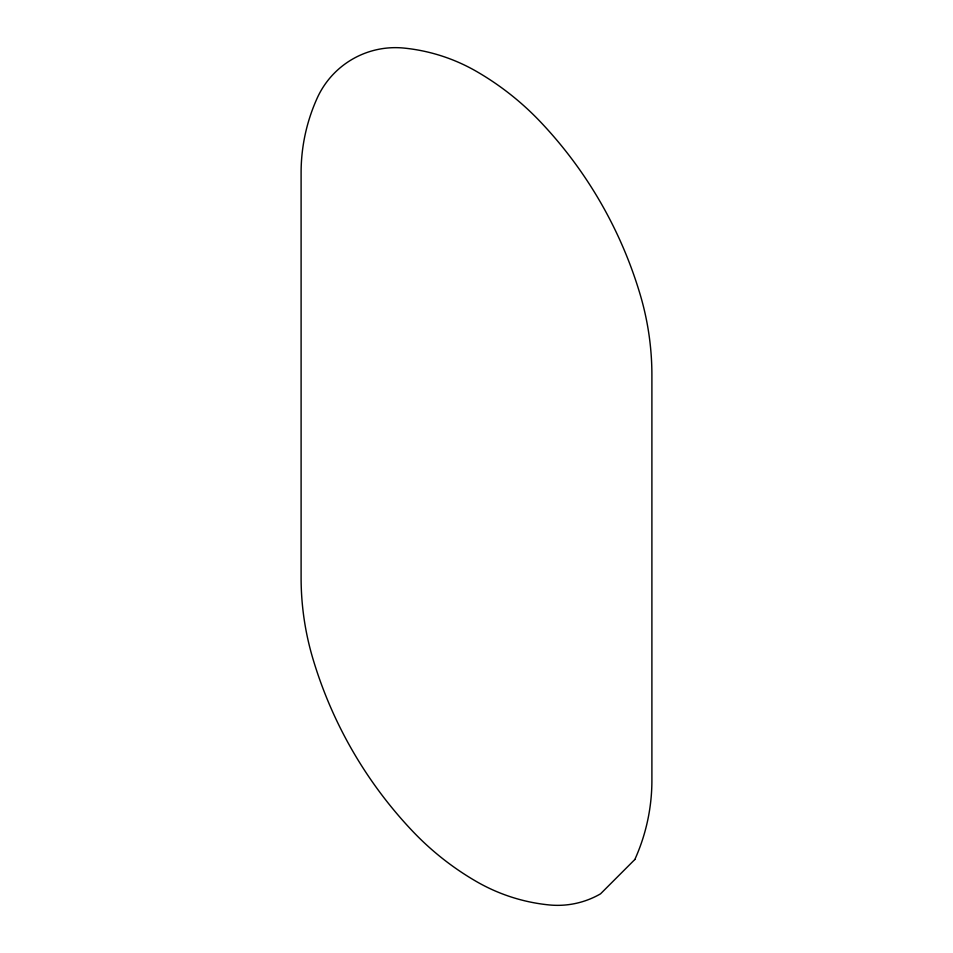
<?xml version="1.0" encoding="UTF-8"?>
<svg xmlns="http://www.w3.org/2000/svg" width="953" height="953" viewBox="0 0 953 953"><rect width="100%" height="100%" fill="white"/><g stroke="black" fill="none" stroke-linecap="round" stroke-linejoin="round"><path stroke-width="1.43" d="M634.817 859.523L600.521 893.854A85.83 85.83 0 0 1 549.154 904.933A180.987 180.987 0 0 1 476.5 881.573A283.458 283.458 0 0 1 412.446 831.028A428.231 428.231 0 0 1 312.846 658.511A283.458 283.458 0 0 1 301.1 577.768L301.1 172.696A180.987 180.987 0 0 1 317.194 98.099A85.83 85.83 0 0 1 403.846 48.067A180.987 180.987 0 0 1 476.5 71.427A283.458 283.458 0 0 1 540.554 121.972A428.231 428.231 0 0 1 640.154 294.489A283.458 283.458 0 0 1 651.9 375.232L651.9 780.304A192.172 192.172 0 0 1 634.817 859.523"/></g></svg>
